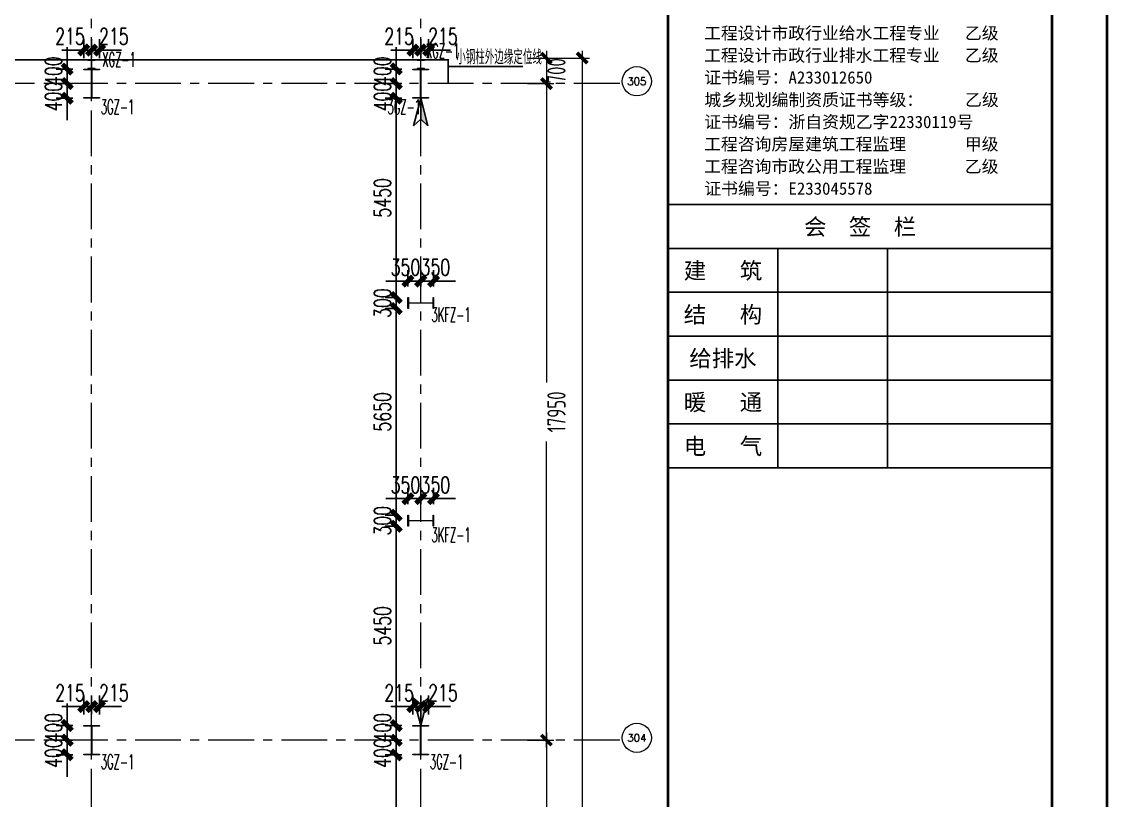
# Model space of a CAD drawing. Extents: x -1201378 to 2367219, y -619313 to 244905.
# Drawn here: x 205331 to 235046, y -203041 to -181756 of the extents above; entities that cross this region are included whole.
import ezdxf
from ezdxf.enums import TextEntityAlignment as Align

# ---------------------------------------------------------------- set-up
doc = ezdxf.new("R2010")
doc.units = 0
doc.header["$LTSCALE"] = 1000
doc.linetypes.add('CENTER', pattern=[2, 1.25, -0.25, 0.25, -0.25])
doc.linetypes.add('HIDDEN', pattern=[0.375, 0.25, -0.125])
doc.layers.get('0').update_dxf_attribs({"linetype": 'CONTINUOUS'})
doc.layers.get('Defpoints').update_dxf_attribs({"linetype": 'CONTINUOUS'})
for name, color, linetype in [('0-cxFrame', 155, 'CONTINUOUS'), ('A-WINDOW', 140, 'CONTINUOUS'), ('S-CJGC', 5, 'CONTINUOUS'), ('S-DIMZ', 115, 'CONTINUOUS'), ('S-SGJ', 21, 'CONTINUOUS'), ('S-SHAPE2', 165, 'HIDDEN')]:
    doc.layers.add(name, color=color, linetype=linetype)
for name, color, linetype, lineweight in [('0-cxText', 131, 'CONTINUOUS', 25), ('S-axis', 111, 'CONTINUOUS', 0), ('S-col', 2, 'CONTINUOUS', 0), ('S-dote', 5, 'CENTER', 0)]:
    doc.layers.add(name, color=color, linetype=linetype, lineweight=lineweight)
doc.styles.add('_TCH_AXIS', font='COMPLEX', dxfattribs={"bigfont": 'GBCBIG'})
doc.styles.add('cx_biaoti', font='')
doc.styles.add('cx_tuming', font='simhei.ttf')
doc.styles.add('cx_tuqian1', font='')
doc.styles.add('SS1', font='tj-romans1.shx', dxfattribs={"width": 0.7, "bigfont": 'tj-hztxt1.shx'})
doc.styles.add('TSSD_Dimension', font='tssdeng.shx', dxfattribs={"width": 0.7, "bigfont": 'hztxt.shx'})
doc.styles.add('黑体', font='simhei.ttf', dxfattribs={"width": 0.8})
doc.styles.get('cx_biaoti').set_extended_font_data('SimSun')
doc.styles.get('cx_tuqian1').set_extended_font_data('SimSun')
doc.dimstyles.new('S-150-ARCHI', dxfattribs={"dimscale": 150, "dimtxt": 3, "dimasz": 2, "dimexe": 2, "dimexo": 2, "dimgap": 1, "dimtad": 1, "dimdec": 0, "dimzin": 0, "dimdsep": 46, "dimtxsty": 'SS1', "dimblk1": 'TT', "dimblk2": 'TT', "dimsah": 1, "dimcen": 1, "dimclrd": 256, "dimclre": 256, "dimclrt": 256, "dimadec": 0, "dimazin": 0, "dimtfac": 1, "dimtdec": 0, "dimtix": 1, "dimtmove": 2, "dimatfit": 0, "dimldrblk": 'TT', "dimfxl": 2, "dimtolj": 1, "dimtzin": 0, "dimarcsym": 0})
doc.dimstyles.new('TSSD_200_200', dxfattribs={"dimtxt": 500, "dimasz": 200, "dimexe": 200, "dimexo": 500, "dimgap": 200, "dimtad": 1, "dimdec": 0, "dimzin": 0, "dimdsep": 46, "dimtxsty": 'TSSD_Dimension', "dimblk": 'ARCHTICK', "dimcen": 0, "dimdle": 200, "dimclrt": 7, "dimadec": 0, "dimazin": 0, "dimtfac": 1, "dimtdec": 0, "dimtix": 1, "dimtmove": 2, "dimatfit": 3, "dimfxl": 1, "dimtolj": 1, "dimtzin": 0, "dimarcsym": 0})

# ---------------------------------------------------------------- blocks, each defined once
blk = doc.blocks.new('w42343243')
at = {"layer": 'S-col'}
blk.add_lwpolyline([(-165069, 621020), (-164639, 621020), (-164639, 621002), (-164848, 621002), (-164848, 620238), (-164639, 620238), (-164639, 620220), (-165069, 620220), (-165069, 620238), (-164860, 620238), (-164860, 621002), (-165069, 621002)], close=True, dxfattribs=at)
blk = doc.blocks.new('42343')
at = {"layer": 'A-WINDOW'}
for p in [(27000, 100), (36000, 100), (27000, -17850), (36000, -17850)]:
    blk.add_blockref('w42343243', p, dxfattribs=at)
blk = doc.blocks.new('_ArchTick')
at = {"color": 0, "linetype": 'ByBlock', "const_width": 0.5}
blk.add_lwpolyline([(-0.71, -0.71), (0.71, 0.71)], dxfattribs=at)
blk = doc.blocks.new('*D509')
at = {"layer": 'Defpoints', "color": 0, "transparency": 16777216}
for p in [(-81336, -282748), (-81336, -283448), (-80320, -283448)]:
    blk.add_point(p, dxfattribs=at)
at = {"layer": 'S-axis', "color": 0, "lineweight": -2, "transparency": 16777216}
for p, q in [((-80320, -282548), (-80320, -283648)), ((-80836, -282748), (-80120, -282748)), ((-80836, -283448), (-80120, -283448))]:
    blk.add_line(p, q, dxfattribs=at)
at = {"layer": 'S-axis', "color": 0, "lineweight": -2, "transparency": 16777216, "xscale": 200, "yscale": 200, "zscale": 200}
for p, rotation in [((-80320, -282748), 90), ((-80320, -283448), 270)]:
    blk.add_blockref('_ArchTick', p, dxfattribs=dict(at, rotation=rotation))
at = {"layer": 'S-axis', "color": 7, "transparency": 16777216, "insert": (-80045, -283098), "char_height": 500, "attachment_point": 5, "rotation": 90, "style": 'TSSD_Dimension'}
blk.add_mtext('\\A1;700', dxfattribs=at)
blk = doc.blocks.new('*D510')
at = {"layer": 'Defpoints', "color": 0, "transparency": 16777216}
for p in [(-81336, -283448), (-81336, -301398), (-80320, -301398)]:
    blk.add_point(p, dxfattribs=at)
at = {"layer": 'S-axis', "color": 0, "lineweight": -2, "transparency": 16777216}
for p, q in [((-80836, -283448), (-80120, -283448)), ((-80320, -283248), (-80320, -291617)), ((-80320, -301598), (-80320, -293229)), ((-80836, -301398), (-80120, -301398))]:
    blk.add_line(p, q, dxfattribs=at)
at = {"layer": 'S-axis', "color": 0, "lineweight": -2, "transparency": 16777216, "xscale": 200, "yscale": 200, "zscale": 200}
for p, rotation in [((-80320, -283448), 90), ((-80320, -301398), 270)]:
    blk.add_blockref('_ArchTick', p, dxfattribs=dict(at, rotation=rotation))
at = {"layer": 'S-axis', "color": 7, "transparency": 16777216, "insert": (-80045, -292423), "char_height": 500, "attachment_point": 5, "rotation": 90, "style": 'TSSD_Dimension'}
blk.add_mtext('\\A1;17950', dxfattribs=at)
blk = doc.blocks.new('*D511')
at = {"layer": 'Defpoints', "color": 0, "transparency": 16777216}
for p in [(-81336, -301398), (-81336, -319348), (-80320, -319348)]:
    blk.add_point(p, dxfattribs=at)
at = {"layer": 'S-axis', "color": 0, "lineweight": -2, "transparency": 16777216}
for p, q in [((-80320, -301198), (-80320, -309567)), ((-80836, -301398), (-80120, -301398)), ((-80320, -319548), (-80320, -311179)), ((-80836, -319348), (-80120, -319348))]:
    blk.add_line(p, q, dxfattribs=at)
at = {"layer": 'S-axis', "color": 0, "lineweight": -2, "transparency": 16777216, "xscale": 200, "yscale": 200, "zscale": 200}
for p, rotation in [((-80320, -301398), 90), ((-80320, -319348), 270)]:
    blk.add_blockref('_ArchTick', p, dxfattribs=dict(at, rotation=rotation))
at = {"layer": 'S-axis', "color": 7, "transparency": 16777216, "insert": (-80045, -310373), "char_height": 500, "attachment_point": 5, "rotation": 90, "style": 'TSSD_Dimension'}
blk.add_mtext('\\A1;17950', dxfattribs=at)
blk = doc.blocks.new('*D457')
at = {"layer": 'Defpoints', "color": 0, "transparency": 16777216}
for p in [(-81236, -282748), (-81236, -355948), (-79341, -355948)]:
    blk.add_point(p, dxfattribs=at)
at = {"layer": 'S-axis', "color": 0, "lineweight": -2, "transparency": 16777216}
for p, q in [((-79341, -282548), (-79341, -318516)), ((-80736, -282748), (-79141, -282748)), ((-79341, -356148), (-79341, -320181)), ((-80736, -355948), (-79141, -355948))]:
    blk.add_line(p, q, dxfattribs=at)
at = {"layer": 'S-axis', "color": 0, "lineweight": -2, "transparency": 16777216, "xscale": 200, "yscale": 200, "zscale": 200}
for p, rotation in [((-79341, -282748), 90), ((-79341, -355948), 270)]:
    blk.add_blockref('_ArchTick', p, dxfattribs=dict(at, rotation=rotation))
at = {"layer": 'S-axis', "color": 7, "transparency": 16777216, "insert": (-79066, -319348), "char_height": 500, "attachment_point": 5, "rotation": 90, "style": 'TSSD_Dimension'}
blk.add_mtext('\\A1;73200', dxfattribs=at)
blk = doc.blocks.new('zjcx_lan_huiqian(Dragon)')
for p, q in [((-7000, -800), (0, -800)), ((-5000, -800), (-5000, -4800)), ((-3000, -800), (-3000, -4800)), ((-7000, -1600), (0, -1600)), ((-7000, -2400), (0, -2400)), ((-7000, -3200), (0, -3200)), ((-7000, -4000), (0, -4000))]:
    blk.add_line(p, q)
at = {"const_width": 30}
blk.add_lwpolyline([(-7000, 0), (0, 0)], dxfattribs=at)
blk.add_lwpolyline([(-7000, 0), (0, 0), (0, -4800), (-7000, -4800)], close=True, dxfattribs=at)
at = {"style": 'cx_biaoti'}
for s, p in [('会  签  栏', (-3500, -400)), ('建   筑', (-6000, -1200)), ('结   构', (-6000, -2000)), ('给排水', (-6000, -2800)), ('暖   通', (-6000, -3600)), ('电   气', (-6000, -4400))]:
    blk.add_text(s, height=300, dxfattribs=at).set_placement(p, align=Align.MIDDLE)
blk = doc.blocks.new('T-汇签(Dragon)')
at = {"layer": '0-cxFrame'}
blk.add_blockref('zjcx_lan_huiqian(Dragon)', (0, 0), dxfattribs=at)
blk = doc.blocks.new('zjcx_TT(Dragon)')
at = {"layer": '0-cxFrame', "const_width": 30}
blk.add_lwpolyline([(-7000, -10200), (0, -10200), (0, 0), (-7000, 0)], close=True, dxfattribs=at)
at = {"color": 7, "style": 'cx_biaoti'}
for s, p in [('工程设计市政行业给水工程专业   乙级', (-6344, -7189)), ('工程设计市政行业排水工程专业   乙级', (-6344, -7594)), ('证书编号：A233012650', (-6340, -7997)), ('城乡规划编制资质证书等级：     乙级', (-6340, -8404)), ('证书编号：浙自资规乙字22330119号', (-6340, -8807)), ('工程咨询房屋建筑工程监理       甲级', (-6344, -9212)), ('工程咨询市政公用工程监理       乙级', (-6344, -9619)), ('证书编号：E233045578', (-6340, -10022))]:
    blk.add_text(s, height=225, dxfattribs=at).set_placement(p)
blk = doc.blocks.new('zjcx_T0(Dragon)')
at = {"layer": '0-cxFrame', "const_width": 50}
blk.add_lwpolyline([(0, 82100), (-7000, 82100), (-7000, 0), (0, 0)], close=True, dxfattribs=at)
at = {"layer": '0-cxFrame'}
for name, p in [('zjcx_TT(Dragon)', (0, 82100)), ('T-汇签(Dragon)', (0, 71900))]:
    blk.add_blockref(name, p, dxfattribs=at)
blk = doc.blocks.new('TK22.A0 L(Dragon)')
at = {"layer": '0-cxFrame', "color": 7, "const_width": 0.5}
blk.add_lwpolyline([(0, 0), (-1486, 0), (-1486, 841), (0, 841)], close=True, dxfattribs=at)
at = {"layer": '0-cxFrame', "const_width": 0.5}
for points in [[(-80, 10), (-1466, 10), (-1466, 831), (-80, 831)], [(-10, 10), (-80, 10), (-80, 831), (-10, 831)]]:
    blk.add_lwpolyline(points, close=True, dxfattribs=at)
at = {"layer": '0-cxFrame', "xscale": 0.009999999999999998, "yscale": 0.009999999999999998, "zscale": 0.009999999999999998}
blk.add_blockref('zjcx_T0(Dragon)', (-10, 10), dxfattribs=at)
at = {"style": '黑体', "flags": 4}
blk.add_attdef('图幅', text='', height=3.3, dxfattribs=at).set_placement((-40, 3), align=Align.RIGHT)
at = {"layer": '0-cxText', "flags": 4}
for tag, height, style, p in [('建设单位', 3.5, 'cx_tuming', (-45, 240)), ('项目名称', 3.5, 'cx_tuming', (-45, 210)), ('子项名称', 3.5, 'cx_tuming', (-45, 180)), ('工程编号', 3.3, 'cx_tuqian1', (-35, 165)), ('图名1', 3.5, 'cx_tuming', (-45, 87)), ('图名2', 3.5, 'cx_tuming', (-45, 79)), ('图名3', 3.5, 'cx_tuming', (-45, 71)), ('出图日期', 3.3, 'cx_tuqian1', (-39, 60)), ('专业', 3.3, 'cx_tuqian1', (-55, 52)), ('图号', 3.3, 'cx_tuqian1', (-55, 44)), ('版次', 3.3, 'cx_tuqian1', (-20, 44))]:
    blk.add_attdef(tag, text='', height=height, dxfattribs=dict(at, style=style)).set_placement(p, align=Align.MIDDLE)
at = {"layer": 'Defpoints', "color": 6, "flags": 4}
for tag, height, style, p in [('tufu', 3.3, '黑体', (-12, 12)), ('dwfname', 4, 'cx_tuqian1', (-80, 3))]:
    blk.add_attdef(tag, text='', height=height, dxfattribs=dict(at, style=style)).set_placement(p, align=Align.RIGHT)
blk = doc.blocks.new('nt66')
at = {"layer": 'S-col'}
blk.add_lwpolyline([(-195790, 766820), (-195490, 766820), (-195490, 766808), (-195636, 766808), (-195636, 766132), (-195490, 766132), (-195490, 766120), (-195790, 766120), (-195790, 766132), (-195644, 766132), (-195644, 766808), (-195790, 766808)], close=True, dxfattribs=at)
blk = doc.blocks.new('TT')
blk.add_line((-0.969, 0), (0.969, 0))
at = {"const_width": 0.45}
blk.add_lwpolyline([(-0.442, -0.442), (0.442, 0.442)], dxfattribs=at)
blk = doc.blocks.new('*D4160')
at = {"layer": 'Defpoints', "color": 0, "transparency": 16777216}
for p in [(207242, -200480), (207242, -200998), (207457, -200998)]:
    blk.add_point(p, dxfattribs=at)
at = {"layer": 'S-DIMZ', "lineweight": -2, "transparency": 16777216}
for p, q in [((207242, -200698), (207242, -200180)), ((207457, -200698), (207457, -200180)), ((206942, -200480), (206642, -200480)), ((207457, -200480), (207242, -200480)), ((207757, -200480), (208057, -200480))]:
    blk.add_line(p, q, dxfattribs=at)
at = {"layer": 'S-DIMZ', "lineweight": -2, "transparency": 16777216, "xscale": 300, "yscale": 300, "zscale": 300}
blk.add_blockref('TT', (207242, -200480), dxfattribs=at)
at = {"layer": 'S-DIMZ', "lineweight": -2, "transparency": 16777216, "xscale": 300, "yscale": 300, "zscale": 300, "rotation": 180}
blk.add_blockref('TT', (207457, -200480), dxfattribs=at)
at = {"layer": 'S-DIMZ', "transparency": 16777216, "insert": (207850, -200105), "char_height": 450, "attachment_point": 5, "style": 'SS1'}
blk.add_mtext('\\A1;215', dxfattribs=at)
blk = doc.blocks.new('*D4161')
at = {"layer": 'Defpoints', "color": 0, "transparency": 16777216}
for p in [(207027, -200480), (207027, -200998), (207242, -200998)]:
    blk.add_point(p, dxfattribs=at)
at = {"layer": 'S-DIMZ', "lineweight": -2, "transparency": 16777216}
for p, q in [((207027, -200698), (207027, -200180)), ((207242, -200698), (207242, -200180)), ((206727, -200480), (206427, -200480)), ((207242, -200480), (207027, -200480)), ((207542, -200480), (207842, -200480))]:
    blk.add_line(p, q, dxfattribs=at)
at = {"layer": 'S-DIMZ', "lineweight": -2, "transparency": 16777216, "xscale": 300, "yscale": 300, "zscale": 300}
blk.add_blockref('TT', (207027, -200480), dxfattribs=at)
at = {"layer": 'S-DIMZ', "lineweight": -2, "transparency": 16777216, "xscale": 300, "yscale": 300, "zscale": 300, "rotation": 180}
blk.add_blockref('TT', (207242, -200480), dxfattribs=at)
at = {"layer": 'S-DIMZ', "transparency": 16777216, "insert": (206651, -200105), "char_height": 450, "attachment_point": 5, "style": 'SS1'}
blk.add_mtext('\\A1;215', dxfattribs=at)
blk = doc.blocks.new('*D4162')
at = {"layer": 'Defpoints', "color": 0, "transparency": 16777216}
for p in [(207027, -200998), (206573, -201398), (207027, -201398)]:
    blk.add_point(p, dxfattribs=at)
at = {"layer": 'S-DIMZ', "lineweight": -2, "transparency": 16777216}
for p, q in [((206573, -200698), (206573, -200398)), ((206727, -200998), (206273, -200998)), ((206573, -200998), (206573, -201398)), ((206727, -201398), (206273, -201398)), ((206573, -201698), (206573, -201998))]:
    blk.add_line(p, q, dxfattribs=at)
at = {"layer": 'S-DIMZ', "lineweight": -2, "transparency": 16777216, "xscale": 300, "yscale": 300, "zscale": 300}
for p, rotation in [((206573, -200998), 270), ((206573, -201398), 90)]:
    blk.add_blockref('TT', p, dxfattribs=dict(at, rotation=rotation))
at = {"layer": 'S-DIMZ', "transparency": 16777216, "insert": (206198, -201058), "char_height": 450, "attachment_point": 5, "rotation": 90, "style": 'SS1'}
blk.add_mtext('\\A1;400', dxfattribs=at)
blk = doc.blocks.new('*D4163')
at = {"layer": 'Defpoints', "color": 0, "transparency": 16777216}
for p in [(207027, -201398), (206573, -201798), (207027, -201798)]:
    blk.add_point(p, dxfattribs=at)
at = {"layer": 'S-DIMZ', "lineweight": -2, "transparency": 16777216}
for p, q in [((206573, -201098), (206573, -200798)), ((206727, -201398), (206273, -201398)), ((206573, -201398), (206573, -201798)), ((206727, -201798), (206273, -201798)), ((206573, -202098), (206573, -202398))]:
    blk.add_line(p, q, dxfattribs=at)
at = {"layer": 'S-DIMZ', "lineweight": -2, "transparency": 16777216, "xscale": 300, "yscale": 300, "zscale": 300}
for p, rotation in [((206573, -201398), 270), ((206573, -201798), 90)]:
    blk.add_blockref('TT', p, dxfattribs=dict(at, rotation=rotation))
at = {"layer": 'S-DIMZ', "transparency": 16777216, "insert": (206198, -201752), "char_height": 450, "attachment_point": 5, "rotation": 90, "style": 'SS1'}
blk.add_mtext('\\A1;400', dxfattribs=at)
blk = doc.blocks.new('*D4164')
at = {"layer": 'Defpoints', "color": 0, "transparency": 16777216}
for p in [(216242, -200480), (216242, -200998), (216457, -200998)]:
    blk.add_point(p, dxfattribs=at)
at = {"layer": 'S-DIMZ', "lineweight": -2, "transparency": 16777216}
for p, q in [((216242, -200698), (216242, -200180)), ((216457, -200698), (216457, -200180)), ((215942, -200480), (215642, -200480)), ((216457, -200480), (216242, -200480)), ((216757, -200480), (217057, -200480))]:
    blk.add_line(p, q, dxfattribs=at)
at = {"layer": 'S-DIMZ', "lineweight": -2, "transparency": 16777216, "xscale": 300, "yscale": 300, "zscale": 300}
blk.add_blockref('TT', (216242, -200480), dxfattribs=at)
at = {"layer": 'S-DIMZ', "lineweight": -2, "transparency": 16777216, "xscale": 300, "yscale": 300, "zscale": 300, "rotation": 180}
blk.add_blockref('TT', (216457, -200480), dxfattribs=at)
at = {"layer": 'S-DIMZ', "transparency": 16777216, "insert": (216850, -200105), "char_height": 450, "attachment_point": 5, "style": 'SS1'}
blk.add_mtext('\\A1;215', dxfattribs=at)
blk = doc.blocks.new('*D4165')
at = {"layer": 'Defpoints', "color": 0, "transparency": 16777216}
for p in [(216027, -200480), (216027, -200998), (216242, -200998)]:
    blk.add_point(p, dxfattribs=at)
at = {"layer": 'S-DIMZ', "lineweight": -2, "transparency": 16777216}
for p, q in [((216027, -200698), (216027, -200180)), ((216242, -200698), (216242, -200180)), ((215727, -200480), (215427, -200480)), ((216242, -200480), (216027, -200480)), ((216542, -200480), (216842, -200480))]:
    blk.add_line(p, q, dxfattribs=at)
at = {"layer": 'S-DIMZ', "lineweight": -2, "transparency": 16777216, "xscale": 300, "yscale": 300, "zscale": 300}
blk.add_blockref('TT', (216027, -200480), dxfattribs=at)
at = {"layer": 'S-DIMZ', "lineweight": -2, "transparency": 16777216, "xscale": 300, "yscale": 300, "zscale": 300, "rotation": 180}
blk.add_blockref('TT', (216242, -200480), dxfattribs=at)
at = {"layer": 'S-DIMZ', "transparency": 16777216, "insert": (215651, -200105), "char_height": 450, "attachment_point": 5, "style": 'SS1'}
blk.add_mtext('\\A1;215', dxfattribs=at)
blk = doc.blocks.new('*D4166')
at = {"layer": 'Defpoints', "color": 0, "transparency": 16777216}
for p in [(216027, -200998), (215573, -201398), (216027, -201398)]:
    blk.add_point(p, dxfattribs=at)
at = {"layer": 'S-DIMZ', "lineweight": -2, "transparency": 16777216}
for p, q in [((215573, -200698), (215573, -200398)), ((215727, -200998), (215273, -200998)), ((215573, -200998), (215573, -201398)), ((215727, -201398), (215273, -201398)), ((215573, -201698), (215573, -201998))]:
    blk.add_line(p, q, dxfattribs=at)
at = {"layer": 'S-DIMZ', "lineweight": -2, "transparency": 16777216, "xscale": 300, "yscale": 300, "zscale": 300}
for p, rotation in [((215573, -200998), 270), ((215573, -201398), 90)]:
    blk.add_blockref('TT', p, dxfattribs=dict(at, rotation=rotation))
at = {"layer": 'S-DIMZ', "transparency": 16777216, "insert": (215198, -201058), "char_height": 450, "attachment_point": 5, "rotation": 90, "style": 'SS1'}
blk.add_mtext('\\A1;400', dxfattribs=at)
blk = doc.blocks.new('*D4167')
at = {"layer": 'Defpoints', "color": 0, "transparency": 16777216}
for p in [(216027, -201398), (215573, -201798), (216027, -201798)]:
    blk.add_point(p, dxfattribs=at)
at = {"layer": 'S-DIMZ', "lineweight": -2, "transparency": 16777216}
for p, q in [((215573, -201098), (215573, -200798)), ((215727, -201398), (215273, -201398)), ((215573, -201398), (215573, -201798)), ((215727, -201798), (215273, -201798)), ((215573, -202098), (215573, -202398))]:
    blk.add_line(p, q, dxfattribs=at)
at = {"layer": 'S-DIMZ', "lineweight": -2, "transparency": 16777216, "xscale": 300, "yscale": 300, "zscale": 300}
for p, rotation in [((215573, -201398), 270), ((215573, -201798), 90)]:
    blk.add_blockref('TT', p, dxfattribs=dict(at, rotation=rotation))
at = {"layer": 'S-DIMZ', "transparency": 16777216, "insert": (215198, -201752), "char_height": 450, "attachment_point": 5, "rotation": 90, "style": 'SS1'}
blk.add_mtext('\\A1;400', dxfattribs=at)
blk = doc.blocks.new('*D4236')
at = {"layer": 'Defpoints', "color": 0, "transparency": 16777216}
for p in [(207242, -182530), (207242, -183048), (207457, -183048)]:
    blk.add_point(p, dxfattribs=at)
at = {"layer": 'S-DIMZ', "lineweight": -2, "transparency": 16777216}
for p, q in [((207242, -182748), (207242, -182230)), ((207457, -182748), (207457, -182230)), ((206942, -182530), (206642, -182530)), ((207457, -182530), (207242, -182530)), ((207757, -182530), (208057, -182530))]:
    blk.add_line(p, q, dxfattribs=at)
at = {"layer": 'S-DIMZ', "lineweight": -2, "transparency": 16777216, "xscale": 300, "yscale": 300, "zscale": 300}
blk.add_blockref('TT', (207242, -182530), dxfattribs=at)
at = {"layer": 'S-DIMZ', "lineweight": -2, "transparency": 16777216, "xscale": 300, "yscale": 300, "zscale": 300, "rotation": 180}
blk.add_blockref('TT', (207457, -182530), dxfattribs=at)
at = {"layer": 'S-DIMZ', "transparency": 16777216, "insert": (207850, -182155), "char_height": 450, "attachment_point": 5, "style": 'SS1'}
blk.add_mtext('\\A1;215', dxfattribs=at)
blk = doc.blocks.new('*D4237')
at = {"layer": 'Defpoints', "color": 0, "transparency": 16777216}
for p in [(207027, -182530), (207027, -183048), (207242, -183048)]:
    blk.add_point(p, dxfattribs=at)
at = {"layer": 'S-DIMZ', "lineweight": -2, "transparency": 16777216}
for p, q in [((207027, -182748), (207027, -182230)), ((207242, -182748), (207242, -182230)), ((206727, -182530), (206427, -182530)), ((207242, -182530), (207027, -182530)), ((207542, -182530), (207842, -182530))]:
    blk.add_line(p, q, dxfattribs=at)
at = {"layer": 'S-DIMZ', "lineweight": -2, "transparency": 16777216, "xscale": 300, "yscale": 300, "zscale": 300}
blk.add_blockref('TT', (207027, -182530), dxfattribs=at)
at = {"layer": 'S-DIMZ', "lineweight": -2, "transparency": 16777216, "xscale": 300, "yscale": 300, "zscale": 300, "rotation": 180}
blk.add_blockref('TT', (207242, -182530), dxfattribs=at)
at = {"layer": 'S-DIMZ', "transparency": 16777216, "insert": (206651, -182155), "char_height": 450, "attachment_point": 5, "style": 'SS1'}
blk.add_mtext('\\A1;215', dxfattribs=at)
blk = doc.blocks.new('*D4238')
at = {"layer": 'Defpoints', "color": 0, "transparency": 16777216}
for p in [(207027, -183048), (206573, -183448), (207027, -183448)]:
    blk.add_point(p, dxfattribs=at)
at = {"layer": 'S-DIMZ', "lineweight": -2, "transparency": 16777216}
for p, q in [((206573, -182748), (206573, -182448)), ((206727, -183048), (206273, -183048)), ((206573, -183048), (206573, -183448)), ((206727, -183448), (206273, -183448)), ((206573, -183748), (206573, -184048))]:
    blk.add_line(p, q, dxfattribs=at)
at = {"layer": 'S-DIMZ', "lineweight": -2, "transparency": 16777216, "xscale": 300, "yscale": 300, "zscale": 300}
for p, rotation in [((206573, -183048), 270), ((206573, -183448), 90)]:
    blk.add_blockref('TT', p, dxfattribs=dict(at, rotation=rotation))
at = {"layer": 'S-DIMZ', "transparency": 16777216, "insert": (206198, -183108), "char_height": 450, "attachment_point": 5, "rotation": 90, "style": 'SS1'}
blk.add_mtext('\\A1;400', dxfattribs=at)
blk = doc.blocks.new('*D4239')
at = {"layer": 'Defpoints', "color": 0, "transparency": 16777216}
for p in [(207027, -183448), (206573, -183848), (207027, -183848)]:
    blk.add_point(p, dxfattribs=at)
at = {"layer": 'S-DIMZ', "lineweight": -2, "transparency": 16777216}
for p, q in [((206573, -183148), (206573, -182848)), ((206727, -183448), (206273, -183448)), ((206573, -183448), (206573, -183848)), ((206727, -183848), (206273, -183848)), ((206573, -184148), (206573, -184448))]:
    blk.add_line(p, q, dxfattribs=at)
at = {"layer": 'S-DIMZ', "lineweight": -2, "transparency": 16777216, "xscale": 300, "yscale": 300, "zscale": 300}
for p, rotation in [((206573, -183448), 270), ((206573, -183848), 90)]:
    blk.add_blockref('TT', p, dxfattribs=dict(at, rotation=rotation))
at = {"layer": 'S-DIMZ', "transparency": 16777216, "insert": (206198, -183802), "char_height": 450, "attachment_point": 5, "rotation": 90, "style": 'SS1'}
blk.add_mtext('\\A1;400', dxfattribs=at)
blk = doc.blocks.new('*D4240')
at = {"layer": 'Defpoints', "color": 0, "transparency": 16777216}
for p in [(216242, -182530), (216242, -183048), (216457, -183048)]:
    blk.add_point(p, dxfattribs=at)
at = {"layer": 'S-DIMZ', "lineweight": -2, "transparency": 16777216}
for p, q in [((216242, -182748), (216242, -182230)), ((216457, -182748), (216457, -182230)), ((215942, -182530), (215642, -182530)), ((216457, -182530), (216242, -182530)), ((216757, -182530), (217057, -182530))]:
    blk.add_line(p, q, dxfattribs=at)
at = {"layer": 'S-DIMZ', "lineweight": -2, "transparency": 16777216, "xscale": 300, "yscale": 300, "zscale": 300}
blk.add_blockref('TT', (216242, -182530), dxfattribs=at)
at = {"layer": 'S-DIMZ', "lineweight": -2, "transparency": 16777216, "xscale": 300, "yscale": 300, "zscale": 300, "rotation": 180}
blk.add_blockref('TT', (216457, -182530), dxfattribs=at)
at = {"layer": 'S-DIMZ', "transparency": 16777216, "insert": (216850, -182155), "char_height": 450, "attachment_point": 5, "style": 'SS1'}
blk.add_mtext('\\A1;215', dxfattribs=at)
blk = doc.blocks.new('*D4241')
at = {"layer": 'Defpoints', "color": 0, "transparency": 16777216}
for p in [(216027, -182530), (216027, -183048), (216242, -183048)]:
    blk.add_point(p, dxfattribs=at)
at = {"layer": 'S-DIMZ', "lineweight": -2, "transparency": 16777216}
for p, q in [((216027, -182748), (216027, -182230)), ((216242, -182748), (216242, -182230)), ((215727, -182530), (215427, -182530)), ((216242, -182530), (216027, -182530)), ((216542, -182530), (216842, -182530))]:
    blk.add_line(p, q, dxfattribs=at)
at = {"layer": 'S-DIMZ', "lineweight": -2, "transparency": 16777216, "xscale": 300, "yscale": 300, "zscale": 300}
blk.add_blockref('TT', (216027, -182530), dxfattribs=at)
at = {"layer": 'S-DIMZ', "lineweight": -2, "transparency": 16777216, "xscale": 300, "yscale": 300, "zscale": 300, "rotation": 180}
blk.add_blockref('TT', (216242, -182530), dxfattribs=at)
at = {"layer": 'S-DIMZ', "transparency": 16777216, "insert": (215651, -182155), "char_height": 450, "attachment_point": 5, "style": 'SS1'}
blk.add_mtext('\\A1;215', dxfattribs=at)
blk = doc.blocks.new('*D4242')
at = {"layer": 'Defpoints', "color": 0, "transparency": 16777216}
for p in [(216027, -183048), (215573, -183448), (216027, -183448)]:
    blk.add_point(p, dxfattribs=at)
at = {"layer": 'S-DIMZ', "lineweight": -2, "transparency": 16777216}
for p, q in [((215573, -182748), (215573, -182448)), ((215727, -183048), (215273, -183048)), ((215573, -183048), (215573, -183448)), ((215727, -183448), (215273, -183448)), ((215573, -183748), (215573, -184048))]:
    blk.add_line(p, q, dxfattribs=at)
at = {"layer": 'S-DIMZ', "lineweight": -2, "transparency": 16777216, "xscale": 300, "yscale": 300, "zscale": 300}
for p, rotation in [((215573, -183048), 270), ((215573, -183448), 90)]:
    blk.add_blockref('TT', p, dxfattribs=dict(at, rotation=rotation))
at = {"layer": 'S-DIMZ', "transparency": 16777216, "insert": (215198, -183108), "char_height": 450, "attachment_point": 5, "rotation": 90, "style": 'SS1'}
blk.add_mtext('\\A1;400', dxfattribs=at)
blk = doc.blocks.new('*D4243')
at = {"layer": 'Defpoints', "color": 0, "transparency": 16777216}
for p in [(216027, -183448), (215573, -183848), (216027, -183848)]:
    blk.add_point(p, dxfattribs=at)
at = {"layer": 'S-DIMZ', "lineweight": -2, "transparency": 16777216}
for p, q in [((215573, -183148), (215573, -182848)), ((215727, -183448), (215273, -183448)), ((215573, -183448), (215573, -183848)), ((215727, -183848), (215273, -183848)), ((215573, -184148), (215573, -184448))]:
    blk.add_line(p, q, dxfattribs=at)
at = {"layer": 'S-DIMZ', "lineweight": -2, "transparency": 16777216, "xscale": 300, "yscale": 300, "zscale": 300}
for p, rotation in [((215573, -183448), 270), ((215573, -183848), 90)]:
    blk.add_blockref('TT', p, dxfattribs=dict(at, rotation=rotation))
at = {"layer": 'S-DIMZ', "transparency": 16777216, "insert": (215198, -183802), "char_height": 450, "attachment_point": 5, "rotation": 90, "style": 'SS1'}
blk.add_mtext('\\A1;400', dxfattribs=at)
blk = doc.blocks.new('*D4275')
at = {"layer": 'Defpoints', "color": 0, "transparency": 16777216}
for p in [(215573, -201798), (216027, -201798), (215892, -209748)]:
    blk.add_point(p, dxfattribs=at)
at = {"layer": 'S-DIMZ', "lineweight": -2, "transparency": 16777216}
for p, q in [((215727, -201798), (215273, -201798)), ((215573, -209448), (215573, -202098)), ((215592, -209748), (215273, -209748))]:
    blk.add_line(p, q, dxfattribs=at)
at = {"layer": 'S-DIMZ', "lineweight": -2, "transparency": 16777216, "xscale": 300, "yscale": 300, "zscale": 300}
for p, rotation in [((215573, -201798), 90), ((215573, -209748), 270)]:
    blk.add_blockref('TT', p, dxfattribs=dict(at, rotation=rotation))
at = {"layer": 'S-DIMZ', "transparency": 16777216, "insert": (215198, -205773), "char_height": 450, "attachment_point": 5, "rotation": 90, "style": 'SS1'}
blk.add_mtext('\\A1;7950', dxfattribs=at)
blk = doc.blocks.new('*D4276')
at = {"layer": 'Defpoints', "color": 0, "transparency": 16777216}
for p in [(216242, -194795), (215892, -195248), (216242, -195248)]:
    blk.add_point(p, dxfattribs=at)
at = {"layer": 'S-DIMZ', "lineweight": -2, "transparency": 16777216}
for p, q in [((215892, -194948), (215892, -194495)), ((216242, -194948), (216242, -194495)), ((215592, -194795), (215292, -194795)), ((215892, -194795), (216242, -194795)), ((216542, -194795), (216842, -194795))]:
    blk.add_line(p, q, dxfattribs=at)
at = {"layer": 'S-DIMZ', "lineweight": -2, "transparency": 16777216, "xscale": 300, "yscale": 300, "zscale": 300}
blk.add_blockref('TT', (215892, -194795), dxfattribs=at)
at = {"layer": 'S-DIMZ', "lineweight": -2, "transparency": 16777216, "xscale": 300, "yscale": 300, "zscale": 300, "rotation": 180}
blk.add_blockref('TT', (216242, -194795), dxfattribs=at)
at = {"layer": 'S-DIMZ', "transparency": 16777216, "insert": (215825, -194420), "char_height": 450, "attachment_point": 5, "style": 'SS1'}
blk.add_mtext('\\A1;350', dxfattribs=at)
blk = doc.blocks.new('*D4277')
at = {"layer": 'Defpoints', "color": 0, "transparency": 16777216}
for p in [(216592, -194795), (216242, -195248), (216592, -195248)]:
    blk.add_point(p, dxfattribs=at)
at = {"layer": 'S-DIMZ', "lineweight": -2, "transparency": 16777216}
for p, q in [((216242, -194948), (216242, -194495)), ((216592, -194948), (216592, -194495)), ((215942, -194795), (215642, -194795)), ((216242, -194795), (216592, -194795)), ((216892, -194795), (217192, -194795))]:
    blk.add_line(p, q, dxfattribs=at)
at = {"layer": 'S-DIMZ', "lineweight": -2, "transparency": 16777216, "xscale": 300, "yscale": 300, "zscale": 300}
blk.add_blockref('TT', (216242, -194795), dxfattribs=at)
at = {"layer": 'S-DIMZ', "lineweight": -2, "transparency": 16777216, "xscale": 300, "yscale": 300, "zscale": 300, "rotation": 180}
blk.add_blockref('TT', (216592, -194795), dxfattribs=at)
at = {"layer": 'S-DIMZ', "transparency": 16777216, "insert": (216643, -194420), "char_height": 450, "attachment_point": 5, "style": 'SS1'}
blk.add_mtext('\\A1;350', dxfattribs=at)
blk = doc.blocks.new('*D4278')
at = {"layer": 'Defpoints', "color": 0, "transparency": 16777216}
for p in [(216242, -188845), (215892, -189298), (216242, -189298)]:
    blk.add_point(p, dxfattribs=at)
at = {"layer": 'S-DIMZ', "lineweight": -2, "transparency": 16777216}
for p, q in [((215892, -188998), (215892, -188545)), ((216242, -188998), (216242, -188545)), ((215592, -188845), (215292, -188845)), ((215892, -188845), (216242, -188845)), ((216542, -188845), (216842, -188845))]:
    blk.add_line(p, q, dxfattribs=at)
at = {"layer": 'S-DIMZ', "lineweight": -2, "transparency": 16777216, "xscale": 300, "yscale": 300, "zscale": 300}
blk.add_blockref('TT', (215892, -188845), dxfattribs=at)
at = {"layer": 'S-DIMZ', "lineweight": -2, "transparency": 16777216, "xscale": 300, "yscale": 300, "zscale": 300, "rotation": 180}
blk.add_blockref('TT', (216242, -188845), dxfattribs=at)
at = {"layer": 'S-DIMZ', "transparency": 16777216, "insert": (215825, -188470), "char_height": 450, "attachment_point": 5, "style": 'SS1'}
blk.add_mtext('\\A1;350', dxfattribs=at)
blk = doc.blocks.new('*D4279')
at = {"layer": 'Defpoints', "color": 0, "transparency": 16777216}
for p in [(216592, -188845), (216242, -189298), (216592, -189298)]:
    blk.add_point(p, dxfattribs=at)
at = {"layer": 'S-DIMZ', "lineweight": -2, "transparency": 16777216}
for p, q in [((216242, -188998), (216242, -188545)), ((216592, -188998), (216592, -188545)), ((215942, -188845), (215642, -188845)), ((216242, -188845), (216592, -188845)), ((216892, -188845), (217192, -188845))]:
    blk.add_line(p, q, dxfattribs=at)
at = {"layer": 'S-DIMZ', "lineweight": -2, "transparency": 16777216, "xscale": 300, "yscale": 300, "zscale": 300}
blk.add_blockref('TT', (216242, -188845), dxfattribs=at)
at = {"layer": 'S-DIMZ', "lineweight": -2, "transparency": 16777216, "xscale": 300, "yscale": 300, "zscale": 300, "rotation": 180}
blk.add_blockref('TT', (216592, -188845), dxfattribs=at)
at = {"layer": 'S-DIMZ', "transparency": 16777216, "insert": (216643, -188470), "char_height": 450, "attachment_point": 5, "style": 'SS1'}
blk.add_mtext('\\A1;350', dxfattribs=at)
blk = doc.blocks.new('*D4280')
at = {"layer": 'Defpoints', "color": 0, "transparency": 16777216}
for p in [(215573, -195548), (215892, -195548), (216027, -200998)]:
    blk.add_point(p, dxfattribs=at)
at = {"layer": 'S-DIMZ', "lineweight": -2, "transparency": 16777216}
for p, q in [((215592, -195548), (215273, -195548)), ((215573, -200698), (215573, -195848)), ((215727, -200998), (215273, -200998))]:
    blk.add_line(p, q, dxfattribs=at)
at = {"layer": 'S-DIMZ', "lineweight": -2, "transparency": 16777216, "xscale": 300, "yscale": 300, "zscale": 300}
for p, rotation in [((215573, -195548), 90), ((215573, -200998), 270)]:
    blk.add_blockref('TT', p, dxfattribs=dict(at, rotation=rotation))
at = {"layer": 'S-DIMZ', "transparency": 16777216, "insert": (215198, -198273), "char_height": 450, "attachment_point": 5, "rotation": 90, "style": 'SS1'}
blk.add_mtext('\\A1;5450', dxfattribs=at)
blk = doc.blocks.new('*D4281')
at = {"layer": 'Defpoints', "color": 0, "transparency": 16777216}
for p in [(215573, -195248), (215892, -195248), (215892, -195548)]:
    blk.add_point(p, dxfattribs=at)
at = {"layer": 'S-DIMZ', "lineweight": -2, "transparency": 16777216}
for p, q in [((215573, -194948), (215573, -194648)), ((215592, -195248), (215273, -195248)), ((215573, -195548), (215573, -195248)), ((215592, -195548), (215273, -195548)), ((215573, -195848), (215573, -196148))]:
    blk.add_line(p, q, dxfattribs=at)
at = {"layer": 'S-DIMZ', "lineweight": -2, "transparency": 16777216, "xscale": 300, "yscale": 300, "zscale": 300}
for p, rotation in [((215573, -195248), 270), ((215573, -195548), 90)]:
    blk.add_blockref('TT', p, dxfattribs=dict(at, rotation=rotation))
at = {"layer": 'S-DIMZ', "transparency": 16777216, "insert": (215198, -195398), "char_height": 450, "attachment_point": 5, "rotation": 90, "style": 'SS1'}
blk.add_mtext('\\A1;300', dxfattribs=at)
blk = doc.blocks.new('*D4282')
at = {"layer": 'Defpoints', "color": 0, "transparency": 16777216}
for p in [(215573, -189598), (215892, -189598), (215892, -195248)]:
    blk.add_point(p, dxfattribs=at)
at = {"layer": 'S-DIMZ', "lineweight": -2, "transparency": 16777216}
for p, q in [((215592, -189598), (215273, -189598)), ((215573, -194948), (215573, -189898)), ((215592, -195248), (215273, -195248))]:
    blk.add_line(p, q, dxfattribs=at)
at = {"layer": 'S-DIMZ', "lineweight": -2, "transparency": 16777216, "xscale": 300, "yscale": 300, "zscale": 300}
for p, rotation in [((215573, -189598), 90), ((215573, -195248), 270)]:
    blk.add_blockref('TT', p, dxfattribs=dict(at, rotation=rotation))
at = {"layer": 'S-DIMZ', "transparency": 16777216, "insert": (215198, -192423), "char_height": 450, "attachment_point": 5, "rotation": 90, "style": 'SS1'}
blk.add_mtext('\\A1;5650', dxfattribs=at)
blk = doc.blocks.new('*D4283')
at = {"layer": 'Defpoints', "color": 0, "transparency": 16777216}
for p in [(215573, -189298), (215892, -189298), (215892, -189598)]:
    blk.add_point(p, dxfattribs=at)
at = {"layer": 'S-DIMZ', "lineweight": -2, "transparency": 16777216}
for p, q in [((215573, -188998), (215573, -188698)), ((215592, -189298), (215273, -189298)), ((215573, -189598), (215573, -189298)), ((215592, -189598), (215273, -189598)), ((215573, -189898), (215573, -190198))]:
    blk.add_line(p, q, dxfattribs=at)
at = {"layer": 'S-DIMZ', "lineweight": -2, "transparency": 16777216, "xscale": 300, "yscale": 300, "zscale": 300}
for p, rotation in [((215573, -189298), 270), ((215573, -189598), 90)]:
    blk.add_blockref('TT', p, dxfattribs=dict(at, rotation=rotation))
at = {"layer": 'S-DIMZ', "transparency": 16777216, "insert": (215198, -189448), "char_height": 450, "attachment_point": 5, "rotation": 90, "style": 'SS1'}
blk.add_mtext('\\A1;300', dxfattribs=at)
blk = doc.blocks.new('*D4284')
at = {"layer": 'Defpoints', "color": 0, "transparency": 16777216}
for p in [(215573, -183848), (216027, -183848), (215892, -189298)]:
    blk.add_point(p, dxfattribs=at)
at = {"layer": 'S-DIMZ', "lineweight": -2, "transparency": 16777216}
for p, q in [((215727, -183848), (215273, -183848)), ((215573, -188998), (215573, -184148)), ((215592, -189298), (215273, -189298))]:
    blk.add_line(p, q, dxfattribs=at)
at = {"layer": 'S-DIMZ', "lineweight": -2, "transparency": 16777216, "xscale": 300, "yscale": 300, "zscale": 300}
for p, rotation in [((215573, -183848), 90), ((215573, -189298), 270)]:
    blk.add_blockref('TT', p, dxfattribs=dict(at, rotation=rotation))
at = {"layer": 'S-DIMZ', "transparency": 16777216, "insert": (215198, -186573), "char_height": 450, "attachment_point": 5, "rotation": 90, "style": 'SS1'}
blk.add_mtext('\\A1;5450', dxfattribs=at)
blk = doc.blocks.new('S-CJGC')
at = {"layer": 'S-CJGC'}
for p, q in [((-131, -119), (0, 381)), ((131, -119), (0, 381)), ((0, 381), (0, 0)), ((0, 0), (-131, -119)), ((0, 0), (131, -119))]:
    blk.add_line(p, q, dxfattribs=at)
blk.add_solid([(131, -119), (0, 0), (0, 381)], dxfattribs=at)
blk = doc.blocks.new('3#轴网')
at = {"layer": 'S-axis'}
for centre in [(-77846.7, -283383.9), (-77846.7, -301333.9)]:
    blk.add_circle(centre, 400, dxfattribs=at)
at = {"layer": 'S-dote'}
for p, q in [((-92758.5, -363428.2), (-92758.5, -277944.2)), ((-83758.5, -363428.2), (-83758.5, -277944.2)), ((-78316.2, -283448.2), (-273210.6, -283448.2)), ((-78316.2, -301398.2), (-273210.6, -301398.2))]:
    blk.add_line(p, q, dxfattribs=at)
at = {"layer": 'S-axis', "style": '_TCH_AXIS'}
for s, height, p, p2 in [('305', 206.28, (-78107, -283487), (-77586.4, -283487)), ('304', 199.75, (-78108.2, -301433.8), (-77585.1, -301433.8))]:
    blk.add_text(s, height=height, dxfattribs=at).set_placement(p, p2, align=Align.FIT)
at = {"layer": 'S-axis'}
for base, p1, p2, picture, middle in [((-80320.4, -283448.2), (-81336.2, -282748.2), (-81336.2, -283448.2), '*D509', (-80045.4, -283098.2)), ((-79340.7, -355948.2), (-81236.2, -282748.2), (-81236.2, -355948.2), '*D457', (-79065.7, -319348.2)), ((-80320.4, -301398.2), (-81336.2, -283448.2), (-81336.2, -301398.2), '*D510', (-80045.4, -292423.2)), ((-80320.4, -319348.2), (-81336.2, -301398.2), (-81336.2, -319348.2), '*D511', (-80045.4, -310373.2))]:
    dim = blk.add_linear_dim(base=base, p1=p1, p2=p2, angle=270, dimstyle='TSSD_200_200', dxfattribs=at)
    dim.commit()
    dim.dimension.update_dxf_attribs({"geometry": picture, "text_midpoint": middle, "dimtype": 161})

msp = doc.modelspace()

# ---------------------------------------------------------------- linework, layer by layer
at = {"layer": 'S-col'}
for points in [[(207341.5, -182798.2), (207141.5, -182798.2), (207141.5, -182810.2), (207237.5, -182810.2), (207237.5, -183036.2), (207141.5, -183036.2), (207141.5, -183048.2), (207341.5, -183048.2), (207341.5, -183036.2), (207245.5, -183036.2), (207245.5, -182810.2), (207341.5, -182810.2)], [(216341.5, -182798.2), (216141.5, -182798.2), (216141.5, -182810.2), (216237.5, -182810.2), (216237.5, -183036.2), (216141.5, -183036.2), (216141.5, -183048.2), (216341.5, -183048.2), (216341.5, -183036.2), (216245.5, -183036.2), (216245.5, -182810.2), (216341.5, -182810.2)]]:
    msp.add_lwpolyline(points, close=True, dxfattribs=at)
at = {"layer": 'S-SGJ'}
msp.add_line((219032.1, -182975.9), (216991.5, -182975.9), dxfattribs=at)
at = {"layer": 'S-SHAPE2', "ltscale": 2, "const_width": 50}
msp.add_lwpolyline([(216991.5, -183448.2), (216991.5, -182798.1), (48918.8, -182798.1), (31391.5, -236773.7), (31391.5, -255898.2), (216991.5, -255898.2), (216991.5, -255148.2)], dxfattribs=at)

# ---------------------------------------------------------------- block references
at = {"layer": '0-cxFrame', "xscale": 150, "yscale": 150, "zscale": 150}
msp.add_blockref('TK22.A0 L(Dragon)', (235008.3, -296102.2), dxfattribs=at)
at = {"layer": 'S-axis'}
msp.add_blockref('3#轴网', (300000, 100000), dxfattribs=at)
at = {"layer": 'S-CJGC', "xscale": 1.5, "yscale": 1.5, "zscale": 1.5}
msp.add_blockref('S-CJGC', (216241.5, -184419.9), dxfattribs=at)
at = {"layer": 'S-CJGC', "xscale": -1.5, "yscale": 1.5, "zscale": 1.5, "rotation": 180}
msp.add_blockref('S-CJGC', (216241.5, -200426.5), dxfattribs=at)
at = {"layer": 'S-col'}
msp.add_blockref('42343', (345095.7, -804168.2), dxfattribs=at)
at = {"layer": 'S-col', "rotation": 90}
for p in [(982711.7, 6191.8), (982711.7, 241.8)]:
    msp.add_blockref('nt66', p, dxfattribs=at)

# ---------------------------------------------------------------- texts
at = {"layer": 'S-SGJ', "style": 'SS1', "width": 0.5}
for s, p in [('XGZ-1', (216383.5, -182550.6)), ('XGZ-1', (207533.2, -182789.8)), ('小钢柱外边缘定位线', (217215.4, -182720.9)), ('3GZ-1', (207492.2, -184083.4)), ('3GZ-1', (215333.3, -184083.4)), ('3KFZ-1', (216535.7, -189764.2)), ('3KFZ-1', (216535.7, -195786.6)), ('3GZ-1', (207492.2, -201987.1)), ('3GZ-1', (216492.2, -201987.1))]:
    msp.add_text(s, height=400, dxfattribs=at).set_placement(p, align=Align.MIDDLE_LEFT)

# ---------------------------------------------------------------- dimensions: what is measured, and where the dimension line sits
at = {"layer": 'S-DIMZ'}
for base, p1, p2, picture, middle in [((207026.5, -182530.4), (207241.5, -183048.2), (207026.5, -183048.2), '*D4237', (206651, -182155.4)), ((207241.5, -182530.4), (207456.5, -183048.2), (207241.5, -183048.2), '*D4236', (207849.5, -182155.4)), ((216026.5, -182530.4), (216241.5, -183048.2), (216026.5, -183048.2), '*D4241', (215651, -182155.4)), ((216241.5, -182530.4), (216456.5, -183048.2), (216241.5, -183048.2), '*D4240', (216849.5, -182155.4)), ((207026.5, -200480.4), (207241.5, -200998.2), (207026.5, -200998.2), '*D4161', (206651, -200105.4)), ((207241.5, -200480.4), (207456.5, -200998.2), (207241.5, -200998.2), '*D4160', (207849.5, -200105.4)), ((216026.5, -200480.4), (216241.5, -200998.2), (216026.5, -200998.2), '*D4165', (215651, -200105.4)), ((216241.5, -200480.4), (216456.5, -200998.2), (216241.5, -200998.2), '*D4164', (216849.5, -200105.4))]:
    dim = msp.add_linear_dim(base=base, p1=p1, p2=p2, dimstyle='S-150-ARCHI', dxfattribs=at)
    dim.commit()
    dim.dimension.update_dxf_attribs({"geometry": picture, "text_midpoint": middle, "dimtype": 160})
for base, p1, p2, angle, picture, middle in [((206573.4, -183448.2), (207026.5, -183048.2), (207026.5, -183448.2), 90, '*D4238', (206198.4, -183108.2)), ((215573.4, -183448.2), (216026.5, -183048.2), (216026.5, -183448.2), 90, '*D4242', (215198.4, -183108.2)), ((206573.4, -183848.2), (207026.5, -183448.2), (207026.5, -183848.2), 90, '*D4239', (206198.4, -183802.1)), ((215573.4, -183848.2), (216026.5, -183448.2), (216026.5, -183848.2), 90, '*D4243', (215198.4, -183802.1)), ((216241.5, -188845), (215891.7, -189298.2), (216241.5, -189298.2), 180, '*D4278', (215824.6, -188470)), ((216591.7, -188845), (216241.5, -189298.2), (216591.7, -189298.2), 180, '*D4279', (216643.1, -188470)), ((216241.5, -194795), (215891.7, -195248.2), (216241.5, -195248.2), 180, '*D4276', (215824.6, -194420)), ((216591.7, -194795), (216241.5, -195248.2), (216591.7, -195248.2), 180, '*D4277', (216643.1, -194420)), ((206573.4, -201398.2), (207026.5, -200998.2), (207026.5, -201398.2), 90, '*D4162', (206198.4, -201058.2)), ((215573.4, -201398.2), (216026.5, -200998.2), (216026.5, -201398.2), 90, '*D4166', (215198.4, -201058.2)), ((206573.4, -201798.2), (207026.5, -201398.2), (207026.5, -201798.2), 90, '*D4163', (206198.4, -201752.1)), ((215573.4, -201798.2), (216026.5, -201398.2), (216026.5, -201798.2), 90, '*D4167', (215198.4, -201752.1))]:
    dim = msp.add_linear_dim(base=base, p1=p1, p2=p2, angle=angle, dimstyle='S-150-ARCHI', dxfattribs=at)
    dim.commit()
    dim.dimension.update_dxf_attribs({"geometry": picture, "text_midpoint": middle, "dimtype": 160})
for base, p1, p2, picture, middle in [((215573.4, -183848.2), (215891.7, -189298.2), (216026.5, -183848.2), '*D4284', (215198.4, -186573.2)), ((215573.4, -189298.2), (215891.7, -189598.2), (215891.7, -189298.2), '*D4283', (215198.4, -189448.2)), ((215573.4, -189598.2), (215891.7, -195248.2), (215891.7, -189598.2), '*D4282', (215198.4, -192423.2)), ((215573.4, -195248.2), (215891.7, -195548.2), (215891.7, -195248.2), '*D4281', (215198.4, -195398.2)), ((215573.4, -195548.2), (216026.5, -200998.2), (215891.7, -195548.2), '*D4280', (215198.4, -198273.2)), ((215573.4, -201798.2), (215891.7, -209748.2), (216026.5, -201798.2), '*D4275', (215198.4, -205773.2))]:
    dim = msp.add_linear_dim(base=base, p1=p1, p2=p2, angle=90, dimstyle='S-150-ARCHI', dxfattribs=at)
    dim.commit()
    dim.dimension.update_dxf_attribs({"geometry": picture, "text_midpoint": middle})

doc.saveas('drawing.dxf')
